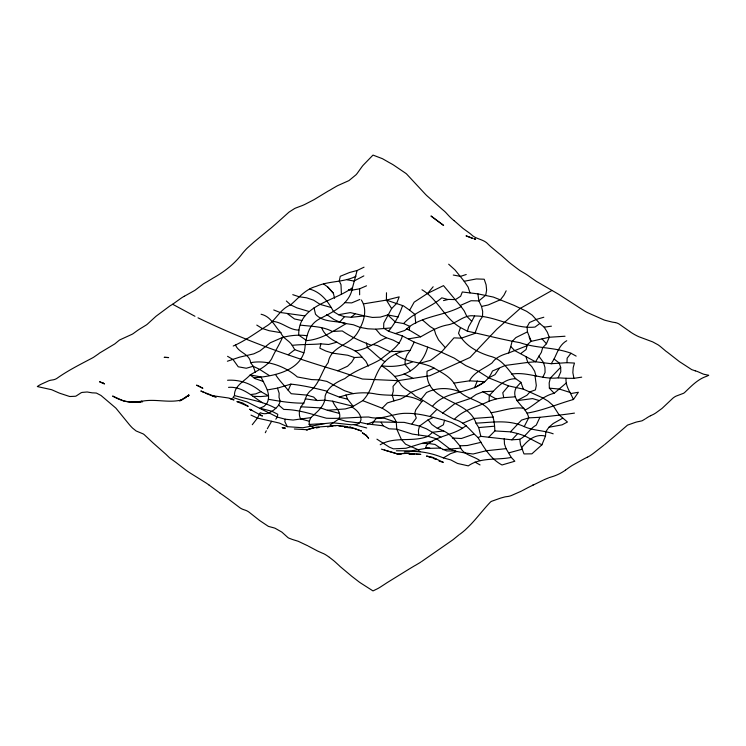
<?xml version="1.0" encoding="UTF-8"?>
<svg xmlns="http://www.w3.org/2000/svg" width="746" height="746" viewBox="0 0 746 746"><rect width="100%" height="100%" fill="white"/><g stroke="black" fill="none" stroke-linecap="round" stroke-linejoin="round"><path stroke-width="1.12" d="M574.448 413.107C562.997 414.813 551.415 416.026 539.918 417.303L536.243 425.145C529.632 428.605 526.545 435.925 519.766 439.291L520.484 444.607L523.99 453.932L531.907 453.829L541.913 444.793L545.494 436.102L545.876 431.561L548.944 427.253L562.074 424.847L567.445 422.012L559.043 414.832L553.075 405.479L548.291 401.292L542.482 397.767L523.366 389.142L508.548 385.878L488.686 377.84L478.167 371.182L465.765 365.596L454.221 358.127L441.352 352.196L414.244 342.116L402.411 335.924L388.545 331.243L383.64 328.091L383.789 323.074L391.622 308.564L386.4 300.106L386.493 292.758M312.938 426.637L310.364 426.162L309.142 424.455L309.292 421.257L300.545 418.851C297.924 413.545 299.715 407.157 303.827 403.148C305.282 398.979 306.522 394.606 309.711 391.37C319.558 384.218 321.153 371.788 328.212 362.584C330.543 346.48 349.79 345.258 357.297 333.117C363.246 323.4 368.235 310.597 361.372 300.013M364.048 267.18L357.129 270.49L352.504 287.648C333.443 302.009 298.111 304.89 298.708 335.103L306.681 340.624C321.685 339.383 333.621 330.898 346.172 323.596L353.371 324.771L360.141 327.41L367.909 328.8L375.825 329.182L390.494 327.988M352.504 287.648C349.669 304.219 333.686 311.52 320.472 318.402C309.077 323.988 307.128 333.994 305.161 345.053C304.415 370.296 274.155 376.441 253.901 377.737M414.244 342.116L410.132 350.35C399.035 350.797 388.051 356.672 381.523 365.726C389.468 370.669 396.294 377.047 401.152 385.067C405.087 389.822 411.26 391.519 415.373 396.079C428.819 403.204 440.597 412.706 454.323 419.355C463.816 409.274 477.3 407.111 489.106 401.143L489.273 395.594C496.491 387.892 504.072 378.66 515.682 378.716L520.904 382.325L523.366 389.142M432.652 406.104C448.318 387.025 482.047 396.033 492.444 371.023L505.21 365.456L527.758 362.425L535.525 361.782L551.257 363.722L566.979 362.677L567.128 358.183L570.97 353.25L576.154 356.112M275.815 419.187L277.335 417.089L277.764 414.272L271.796 411.233L259.878 408.211L263.963 406.402L266.807 403.595C271.973 394.149 264.597 385.328 261.035 376.926L250.152 374.968C244.511 381.215 233.946 385.868 234.477 395.576L232.957 397.525L247.122 402.001L277.335 417.089L285.242 419.215L293.057 420.035L310.812 417.657C317.003 411.848 325.657 405.665 325.097 396.079C327.634 386.95 336.744 381.952 344.894 378.567C355.609 369.755 368.962 366.379 380.684 359.339C388.722 352.438 399.399 346.825 402.411 335.924M454.323 419.355C464.889 421.863 470.521 431.085 478.074 437.613L480.816 436.326L488.695 437.24L494.859 430.946C494.449 420.101 493.246 410.72 482.774 404.472C473.98 398.746 462.203 397.18 456.272 387.594C452.542 377.737 442.574 373.131 434.107 368.104C421.947 361.316 406.719 363.395 395.604 354.191M543.825 317.236L536.588 319.344L529.473 322.533L527.086 326.935L527.431 331.858L515.878 337.593L512.036 341.603L510.777 346.498L514.693 350.592L535.525 361.782L541.372 352.354L542.622 347.804L546.464 343.747L549.252 337.248L547.368 332.259L544.179 327.177L539.778 323.54L534.994 327.065C513.854 329.294 495.549 315.745 474.605 315.968C464.45 314.122 457.559 322.981 448.346 324.79C438.07 326.422 429.537 331.97 420.604 336.828L409.274 330.058L409.759 326.356C425.397 315.726 444.747 315.371 461.112 306.662L464.226 310.905L466.791 316.313L471.752 321.284L468.628 326.748L467.388 331.205C484.863 334.926 502.217 339.551 519.85 342.647C536.411 348.503 554.623 347.095 570.97 353.25M285.242 419.215L284.823 421.621L287.313 426.675L302.885 427.747L325.023 423.532L332.548 422.74L351.291 424.782L357.465 424.241L359.917 422.348L361.027 419.83C361.083 414.161 356.504 409.787 351.981 407.036L345.267 408.939L327.354 410.253L320.584 407.903L300.983 406.784M361.978 357.082C355.805 348.569 345.062 347.655 336.894 342.19L328.65 344.484L320.892 343.85L319.838 348.195L325.806 351.012L332.576 353.138L347.729 355.245L354.509 357.53L361.978 357.082L365.81 361.204L368.375 366.09M267.394 389.934L277.475 388.125L279.163 393.263L279.013 397.292L280.244 401.423L278.724 405.097L283.788 409.442C298.633 409.489 312.322 414.403 326.394 418.208C340.549 418.907 354.555 417.107 368.673 417.014C381.635 420.697 393.767 412.911 406.747 413.331C419.69 413.247 432.12 417.061 444.513 420.296L443.404 424.782L437.305 428.316L431.85 424.521L428.12 419.83L419.522 426.078L418.413 430.507L418.655 434.983L428.027 436.307L436.811 438.928L450.248 449.26L456.934 451.517L464.879 452.934L473.095 454.006L486.271 450.743L506.058 448.654L511.271 457.438L514.833 461.233L502.002 464.972C490.896 459.098 484.219 448.085 478.074 437.613M388.545 331.243C394.895 323.466 399.418 315.101 402.57 305.552M453.978 383.118L469.411 380.852C474.363 371.769 484.275 368.673 492.118 362.873C495.857 357.185 502.478 354.807 508.716 352.942L510.777 346.498M421.966 289.765C437.706 299.062 444.411 318.281 460.469 327.522L458.52 333.266C464.562 345.351 477.375 352.28 489.814 356.14C501.993 358.863 508.418 369.839 515.682 378.716M372.347 424.427L373.27 421.9L376.506 418.254L384.414 418.264L396.257 422.311L404.164 422.367L419.522 426.078L426.507 428.857L440.849 437.296M427.71 347.104C423.597 362.519 411.046 374.455 394.811 376.348M455.34 450.966L446.798 450.938L440.429 448.076L425.705 448.43L426.367 445.362C437.65 434.965 454.734 435.403 466.147 425.518M477.309 380.964L474.484 387.855L484.816 381.691L469.411 380.852M330.096 424.931L338.721 419.112L339.831 416.417C340.083 410.365 334.525 406.57 332.707 401.199L324.948 400.182L317.125 400.527L305.347 398.849M309.292 421.257L310.812 417.657M317.125 400.527L313.646 397.049L306.867 395.11L291.22 393.72L288.226 390.354L290.884 384.125C303.258 385.412 315.25 388.237 327.242 391.249M511.57 374.119C527.319 371.433 542.389 379.826 558.195 377.858L560.796 371.76L560.666 367.312L559.164 362.966L554.082 359.022C557.448 352.243 559.575 344.792 566.736 340.717M542.883 377.215L545.074 372.422L544.944 367.442L543.442 362.407L538.789 356.103M506.161 290.819L503.951 295.202L500.454 299.715L488.173 304.983L481.515 306.447L478.876 300.89L477.897 293.868L462.315 291.984L460.627 296.274L455.433 299.594L448.505 299.407L443.525 300.591M265.296 432.727L266.303 430.75M267.32 428.764L271.628 421.285L279.405 423.085L287.313 426.675M434.107 368.104L427.076 371.2C424.707 402.654 467.938 398.345 476.004 423.15C492.267 422.423 508.632 419.317 524.214 426.6L528.7 417.872C526.844 406.542 509.928 400.994 516.073 387.752L520.904 382.325M471.752 321.284L474.605 315.968M411.997 423.896L416.287 418.012L414.655 413.685L415.764 409.843L422.572 400.49M415.736 323.13L414.851 314.327L409.666 310.224L414.17 302.149L427.672 293.355L443.506 285.625L461.112 306.662M551.257 363.722L554.082 359.022M354.509 357.53L351.664 362.211L347.58 366.202L337.733 370.781C289.877 356.607 242.935 339.626 198.007 317.824M306.83 335.7C298.67 334.6 290.38 335.383 282.445 337.472C279.302 344.876 274.798 351.608 271.563 358.994C266.639 366.771 257.659 370.258 250.152 374.968L255.123 378.66L263.599 381.532M499.233 368.393L495.018 374.632L488.686 377.84M410.132 350.35L407.018 354.937L405.218 359.665L404.985 364.533L410.468 370.837M527.114 413.125C543.209 410.44 557.784 403.903 573.45 399.483L578.383 392.256L570.625 393.59C567.967 388.899 565.533 383.826 566.018 378.269L558.195 377.858M481.515 306.447L482.671 311.399L482.522 316.528L479.669 320.752L474.866 333.443L461.354 338.162L453.96 337.863L441.352 352.196L430.61 360.327L420.203 363.143M252.269 424.716L257.426 418.096L260.223 412.725C267.376 416.072 274.425 410.384 278.724 405.097M233.228 346.023C245.704 340.577 256.568 332.324 267.954 325.191C276.3 319.26 280.599 308.769 290.632 304.872C298.661 297.962 305.496 289.084 316.341 286.305C329.051 280.729 343.608 282.566 356.001 276.244M420.828 399.651L426.507 392.545C436.82 387.398 449.316 387.351 459.853 391.883M427.672 293.355L433.156 286.762M508.548 385.878L502.785 392.76L503.737 397.646L515.262 396.825M552.012 290.436L520.326 308.34L496.864 329.163L470.045 357.455L429.827 375.76L397.982 380.656L393.03 386.353L393.301 391.016L392.191 395.277L393.981 400.872L400.565 399.054L406.3 396.042L410.99 392.256L429.929 385.057M494.859 430.946L510.46 431.841L521.547 420.101L528.7 417.872L539.918 417.303M326.627 314.486L334.04 319.568L339.663 322.076L344.493 316.705L351.273 317.292L364.505 315.894L372.422 317.442L380.236 317.134L387.724 314.924L398.355 316.985M488.695 437.24L511.887 439.832L517.743 433.566L524.363 435.72L541.913 444.793M436.718 409.619L430.013 416.343M560.666 367.312L550.38 378.073L549.177 382.894L549.364 388.134L554.157 393.291L566.205 383.043M521.78 447.581C527.655 440.354 535.348 433.454 545.494 436.102M391.622 308.564L396.611 303.473L399.194 296.852L386.4 300.106L363.433 303.892M351.981 407.036L362.752 400.658L382.194 408.211L387.388 402.915L393.981 400.872M387.724 314.924L395.501 322.141L403.614 323.559C414.067 311.959 430.144 308.014 441.791 297.831L447.926 299.51M362.752 400.658C372.226 391.109 373.587 376.543 381.523 365.726C391.948 367.358 402.784 365.96 412.501 361.829M525.184 410.048C535.33 404.864 542.743 395.865 554.157 393.291M187.405 396.406L188.813 395.11L180.392 400.481L181.782 399.921C168.204 403.4 154.17 398.243 140.696 401.553L142.104 401.255L130.97 402.392L142.57 401.814M351.273 317.292L355.273 313.646M548.944 427.253L553.224 423.504L562.661 418.198M403.614 323.559L409.759 326.356L404.78 330.469L395.324 333.565M604.82 444.495L618.294 433.109A40.256 23.247 -60 0 1 619.357 432.186L627.517 425.127L635.685 422.255A44.956 25.951 -60 0 1 638.874 421.527L642.064 420.8L645.253 418.935M604.111 445.045L594.18 452.766A43.399 25.056 -60 0 1 587.438 457.223M288.292 354.704L294.773 349.697L303.948 352.867M520.839 353.511L526.079 349.548L527.329 344.745L531.171 341.146L527.431 331.858M442.49 413.172L454.762 403.717L470.372 398.476L476.246 394.429L482.96 391.79L492.985 391.184M459.032 534.817L454.78 538.276A30.129 17.391 -60 0 1 451.582 540.719L421.798 561.421M404.257 452.076C417.527 450.192 431.132 452.757 443.404 457.913L450.463 453.671L456.934 451.517M565.449 470.129L569.347 467.332A62.505 36.088 -60 0 1 572.191 465.448L584.249 458.753A66.525 38.41 -60 0 1 585.312 458.203L587.438 457.139M645.961 418.459L647.388 417.527A33.84 19.536 -60 0 1 650.577 415.718M408.668 569.319L414.338 565.916A62.104 35.855 -60 0 0 415.764 565.132L419.672 562.81A52.574 30.353 -60 0 0 420.735 562.13L421.089 561.897M408.314 569.552L386.68 582.924A66.525 38.41 -60 0 1 385.617 583.642L380.647 586.878A46.56 26.884 -60 0 1 377.448 588.753L373 590.916L361.334 583.456A63.969 36.927 60 0 1 359.208 582.029L351.403 575.996A36.069 20.823 60 0 0 350.34 575.082L340.055 566.466A32.899 18.995 60 0 0 338.992 565.412L334.74 561.542A47.287 27.304 60 0 0 333.322 560.358L329.406 557.327M186.024 396.9L188.831 395.455L187.442 396.089M522.172 490.7L527.487 487.884A66.832 38.587 -60 0 0 528.56 487.315L543.097 480.238M521.463 491.092L511.532 495.465A28.796 16.626 -60 0 1 507.979 496.463L505.853 496.743A33.542 19.368 -60 0 0 504.79 496.939L500.892 498.011A70.245 40.554 -60 0 0 499.466 498.496L491.67 501.265A9.297 5.371 -60 0 0 490.598 501.909C482.186 510.637 475.118 520.736 466.129 529.035A17.783 10.267 -60 0 1 465.066 530.07L462.585 532.159A61.853 35.705 -60 0 1 459.741 534.313M186.006 397.515L179.693 401.04M543.806 479.837L548.776 477.794M184.346 296.246L194.986 290.297L203.145 284.058A23.359 13.484 -60 0 1 204.208 283.377L206.334 282.165A60.547 34.959 -60 0 0 207.397 281.559L211.659 278.976A50.551 29.187 -60 0 0 212.722 278.286C223.968 272.057 234.365 264.112 242.161 253.78A70.945 40.955 -60 0 1 244.287 251.253L245.714 249.658A32.003 18.482 -60 0 1 247.131 248.194L253.864 242.152A64.044 36.983 -60 0 1 255.291 240.977L268.765 229.861A58.067 33.523 -60 0 0 272.318 226.971L274.444 225.124A57.535 33.216 -60 0 1 275.507 224.229L288.982 212.134L294.297 208.731A20.142 11.628 -60 0 1 295.36 208.162L299.985 206.409A59.894 34.577 -60 0 0 304.946 204.367L313.46 199.965A65.322 37.71 -60 0 0 314.877 199.154L328.343 190.976A34.978 20.198 -60 0 0 331.895 188.952L336.856 186.071A60.631 35.006 -60 0 0 337.919 185.53L348.941 180.607L356.019 174.788A14.622 8.439 -60 0 0 357.092 173.52L362.043 166.619A29.849 17.233 -60 0 1 363.115 165.286L373 155.084L382.409 158.674L388.088 161.919A46.066 26.595 60 0 0 389.151 162.535L391.277 163.691A38.932 22.473 60 0 1 394.83 165.901L405.47 173.119A15.48 8.933 60 0 1 406.542 173.939L425.332 194.174A27.714 16.002 60 0 0 428.53 197.158L442.714 209.766A22.716 13.111 60 0 1 445.912 212.647L448.402 215.342A35.883 20.72 60 0 0 454.062 220.639M399.25 343.319L393.282 340.157L386.503 337.751C376.003 342.144 366.79 349.426 355.255 350.928M462.613 423.308L474.139 418.413L493.395 417.023M650.577 415.727L653.067 414.552A24.562 14.183 -60 0 0 656.256 412.631L661.217 409.013A24.189 13.969 -60 0 0 662.28 408.193L672.911 398.168A14.678 8.467 -60 0 1 676.109 396.107L683.569 393.282A10.239 5.912 -60 0 0 684.642 392.499C691.225 386.26 697.752 379.192 706.611 376.301A29.085 16.794 -60 0 0 707.394 375.937L708.7 375.285L704.131 374.315A22.24 12.841 60 0 1 703.058 373.988L698.461 371.956A29.504 17.037 60 0 0 695.263 370.846M363.852 275.889L353.996 281.046L347.114 279.806M428.12 419.83L433.342 417.415M511.271 457.438C497.116 460.319 480.666 457.018 468.301 465.877L457.494 463.434L450.752 459.89L443.404 457.913M532.457 485.31L533.166 484.984M460.403 305.431L471.062 300.731L478.876 300.89L485.758 295.183L486.616 290.035L486.094 284.804L484.21 279.218L476.312 278.948L464.199 281.279L455.041 269.987L448.663 264.196M348.438 289.83L351.842 290.185L359.6 288.823L366.528 285.811M252.987 396.303L260.652 396.574L268.476 395.884L260.941 391.678L255.738 393.879L250.684 394.55M380.19 444.756C394.979 436.046 412.519 442.583 428.027 436.307L432.736 432.223L443.674 430.946C450.36 434.163 455.153 440.168 459.806 445.828C462.287 454.929 473.449 455.787 480.042 460.674M359.842 299.472L351.683 302.895L344.913 302.652M508.716 352.942L527.058 345.715M282.445 337.472L270.322 342.759L259.925 350.937L253.771 353.865L239.625 357.138L227.39 361.232M359.917 422.348L367.442 423.98L373.27 421.9L396.257 422.311L396.788 429.183L401.385 439.431L405.572 444.187L418.002 449.642L419.905 451.684M549.485 477.543L553.392 476.293A53.115 30.661 -60 0 0 556.581 475.09A51.931 29.98 -60 0 0 565.449 470.176M442.882 449.67L460.758 448.104M466.231 274.5L460.524 276.374L453.279 275.041M326.608 392.107L339.355 397.114C351.124 392.983 364.197 391.51 376.45 394.112C391.622 396.555 408.249 393.123 421.938 401.628M290.884 384.125L277.475 388.125M489.106 401.143L496.165 398.933L503.737 397.646M473.691 434.2L461.373 438.508L452.3 438.014M314.719 427.505L311.875 428.325L316.136 427.188L333.154 425.854L327.485 426.926M481.245 442.266L467.406 445.502L459.806 445.828M313.301 427.924L307.622 429.537L313.292 428.092M508.977 452.822L522.564 449.129M357.129 270.49L349.613 272.476L340.269 276.29L339.262 281.028L340.997 284.636L341.407 294.036M565.02 336.241L549.252 337.248L530.816 341.426L529.147 336.968M491.101 412.725C502.142 411.158 512.838 406.607 524.084 408.304M306.382 430.041L307.8 429.761L294.344 429.006M432.12 441.324L423.775 442.807L405.983 448.271L393.384 448.85L389.198 447.078L376.926 439.17M309.674 289.075C321.06 292.152 328.315 301.701 333.555 311.66L338.525 314.7L350.35 312.611L364.505 315.894M261.091 314.243C271.134 316.556 274.481 326.086 280.841 332.679C282.79 338.479 289.14 340.307 292.208 345.351C301.692 344.242 311.287 344.736 320.892 343.85M408.78 338.805L420.604 336.828M316.127 427.896L318.971 427.439L316.136 427.523M425.705 448.43L411.288 450.854L396.387 450.77M566.018 378.269L573.935 378.343L581.693 377.15M544.179 327.177L551.415 326.17M235.577 345.053C238.515 352.923 249.742 353.669 250.637 362.677C266.919 359.637 285.056 366.211 297.318 376.954L311.576 379.583L319.484 379.891L326.869 381.402L344.475 390.69L353.278 393.608M133.655 402.29L132.387 402.448L135.073 402.122M476.004 423.15L478.718 427.57L493.908 426.246M511.887 439.832L519.766 439.291M309.142 424.455L325.023 423.532M402.225 351.245L389.962 351.599L377.495 345.631L372.636 344.428M303.827 403.148C291.91 403.288 280.039 401.357 268.327 399.25M422.143 443.488L428.605 443.478L434.974 444.43L440.429 448.076M336.008 425.677L333.164 425.593L338.833 425.528L347.328 426.637L341.677 426.432M285.159 427.747L282.314 427.561L285.121 428.558L282.296 427.542L283.713 427.971M397.982 380.656L362.453 379.033L337.733 370.781M273.726 309.963L280.011 312.443L304.741 315.866M566.979 362.677L574.457 363.06L573.208 367.573L572.853 372.655L573.935 378.343M227.567 380.255C239.96 379.472 251.542 383.714 260.941 391.678M414.244 454.118L409.778 454.239L415.363 453.848L420.809 454.389L416.082 454.258M425.49 447.628L429.743 448.001M228.528 387.351C242.04 386.297 251.822 396.014 262.378 402.681M300.377 325.107C311.063 326.478 322.524 326.189 332.24 331.448L342.283 330.954C351.553 337.248 360.84 341.23 371.349 345.277M549.364 388.134L559.528 389.104L570.112 392.443M367.442 423.98L383.071 425.77L389.048 428.819L396.788 429.183L412.407 434.088L418.655 434.983M338.843 426.078L340.736 426.311M298.857 330.086C289.262 330.114 282.37 322.095 272.747 321.358M359.497 422.991L346.247 421.35L338.721 419.112M477.897 293.868L493.358 297.076L513.938 305.31L526.713 311.371L532.187 315.148L539.778 323.54M280.841 332.679L269.166 330.711L262.135 328.426L256.773 325.079M234.477 395.576C248.362 399.399 263.217 401.283 275.88 408.435M271.628 421.285L257.426 418.096L250.992 415.112M615.459 322.598L613.324 322.272A43.958 25.383 60 0 1 612.261 322.095L605.165 320.323A48.677 28.106 60 0 1 604.101 319.978L587.438 312.593A36.47 21.056 60 0 1 584.239 310.802L579.278 307.613A60.174 34.736 60 0 1 577.152 306.224L559.416 294.791A62.561 36.116 60 0 0 558.353 294.12L536.71 281.568A35.92 20.739 60 0 1 535.647 280.888L527.487 275.153A49.982 28.861 60 0 0 524.652 273.344L520.037 270.63A26.828 15.489 60 0 1 518.974 269.884L511.532 264.252A61.582 35.556 60 0 1 508.688 261.93L502.655 256.549A52.779 30.474 60 0 0 499.111 253.621L491.306 247.131A49.534 28.6 60 0 1 488.117 244.175C483.678 238.99 475.762 239.41 471.118 234.403A40.144 23.173 60 0 0 467.891 231.941L463.294 228.63A22.483 12.98 60 0 1 462.222 227.726L454.072 220.611M301.897 320.528L294.511 318.971L287.564 313.796M231.213 399.287L234.048 399.884L228.388 397.972L212.843 395.762L214.223 396.266L200.805 390.979L204.339 392.685M429.202 457.018L431.99 457.624L426.488 456.039L432.811 457.373L443.32 462.343L439.077 461.131M332.707 401.199L353.212 406.328L347.571 399.185L345.939 394.951M339.663 322.076L346.172 323.596C335.952 320.388 323.298 322.897 315.502 314.206L314.019 307.8M510.46 431.841L517.743 433.566M366.715 427.962L353.744 424.642M695.263 370.837L691.719 369.624L681.434 362.92A26.185 15.116 60 0 1 677.881 360.43L667.241 352.121A17.671 10.202 60 0 1 666.178 351.413L661.217 347.235A27.07 15.629 60 0 0 658.019 344.792L652.703 341.892L638.865 336.735A53.74 31.024 60 0 1 635.676 335.159L635.322 334.973A53.302 30.773 60 0 1 629.633 331.448M339.355 397.114L347.571 399.185M327.354 410.253L339.57 413.433M330.991 307.445L320.174 304.415L313.646 300.2L306.615 297.813L299.062 296.749L292.768 294.661M205.765 393.338L216.088 397.385M539.423 400.611L532.56 398.588L516.913 400.677L526.956 395.259L530.024 391.855L535.395 389.906L536.309 385.486L535.059 375.975M308.825 311.436L296.927 307.884L290.632 304.872L286.361 300.992M384.246 450.034L397.003 453.717L409.461 453.298L396.993 453.782L381.402 449.148M553.178 433.808C543.797 430.274 533.437 430.796 524.214 426.6M444.513 420.296L451.498 422.488L462.595 428.288M386.4 300.106L403.521 305.888L409.666 310.224M338.525 314.7L344.493 316.705M292.88 539.628L298.204 541.27L307.417 545.634M292.171 539.377L288.982 538.192A9.428 5.446 60 0 1 287.919 537.568L281.895 532.131L275.143 528.28A16.067 9.278 60 0 0 274.08 527.907L268.401 526.378L260.606 521.165A22.576 13.036 60 0 1 259.543 520.428L248.894 512.036A17.111 9.875 60 0 0 245.704 510.329L243.224 509.49A18.118 10.463 60 0 1 240.025 507.849L229.74 500.062A65.751 37.962 60 0 1 228.677 499.251L222.653 494.98A51.922 29.98 60 0 1 220.163 493.237M406.477 329.051L409.274 330.058M229.805 398.345L232.64 399.399L231.223 398.858M251.803 410.151L250.376 409.563L262.415 416.035L259.58 414.515M472.722 238.422L466.017 235.829L472.722 238.282M437.305 428.316L443.674 430.946M103.088 383.118L99.544 381.747L104.505 383.938L103.088 383.118L103.797 383.519M496.165 398.933L482.96 391.79M404.136 373.923L412.78 378.222M432.876 458.063L435.412 459.331M386.503 337.751L380.544 334.721L375.825 329.182M251.094 409.88L249.668 409.153L251.076 410.132M308.126 546.007L316.295 550.324A63.718 36.787 60 0 1 317.358 550.921L322.319 553.131A20.935 12.085 60 0 1 324.1 553.905L324.808 554.278A40.834 23.574 60 0 1 329.406 557.346M194.967 316.285L172.634 304.256M460.469 327.522L467.388 331.205M269.045 375.378L259.431 369.279L253.211 366.277L250.637 362.677M384.871 361.633C378.343 358.033 373.55 352.037 367.452 347.655L366.407 342.983M336.894 342.19C330.627 339.132 324.268 334.702 321.759 327.914M474.96 462.063L480.051 464.935M227.567 356.318L233.069 359.553L238.235 366.78L246.283 368.244L253.211 366.277L255.346 372.207M382.194 408.211C387.873 411.596 394.28 415.597 396.257 422.311M435.589 458.771L436.289 459.228M629.643 331.42L619.012 323.969A17.876 10.323 60 0 0 615.45 322.589M323.633 283.965L327.914 287.135L333.359 293.197L334.581 298.279M209.169 485.133L220.163 493.237M422.525 320.025L430.106 326.543L434.172 329.042L435.673 334.18L438.508 339.878L445.064 347.366M333.359 293.197L327.914 287.135M288.226 390.354C283.965 384.983 279.004 380.264 275.442 374.427M542.016 338.889L546.464 343.747M464.199 281.279L468.115 287.07L469.999 292.889M292.208 345.351L294.773 349.697M381.178 422.292L383.071 425.77M570.625 393.59L573.45 399.483M506.058 448.654L504.464 443.982L504.231 438.713M526.023 356.896L527.758 362.425L531.823 366.65L534.658 371.21L536.02 376.18M478.718 427.57L480.816 436.326M359.6 288.823L359.637 294.81M209.169 485.142A53.367 30.81 60 0 0 205.98 482.904L189.661 472.703A56.864 32.833 60 0 1 185.409 469.738L175.832 462.352A42.886 24.758 60 0 0 174.769 461.587L170.153 458.286A20.179 11.656 60 0 1 169.09 457.354L166.955 455.293A67.205 38.801 60 0 0 165.892 454.258L153.126 442.984A24.245 13.997 60 0 1 152.063 441.996L144.248 434.666A11.078 6.397 60 0 0 143.185 433.902L136.136 430.974L132.546 428.092A37.113 21.429 60 0 1 129.366 424.651L115.891 408.127L100.99 395.464L96.374 393.058L93.185 392.872A16.048 9.269 60 0 1 92.122 392.834L87.142 391.986L82.181 392.415A18.156 10.481 60 0 0 81.118 392.76L76.167 395.995A9.027 5.213 60 0 1 75.104 396.275L70.488 396.49A11.237 6.49 60 0 1 69.415 396.424L61.62 393.86A44.48 25.681 60 0 1 58.421 392.704L51.688 389.72L37.3 386.549A27.779 16.039 -60 0 1 42.112 383.798L47.791 381.225A17.391 10.043 -60 0 1 50.625 380.246L53.46 379.779A16.748 9.67 -60 0 0 56.649 378.558C67.933 370.482 80.372 364.318 92.485 357.912A22.007 12.71 -60 0 1 93.548 357.306L98.519 353.884A21.867 12.626 -60 0 1 99.582 353.035L114.819 343.887L118.726 340.661A12.421 7.171 -60 0 1 119.789 339.896L132.201 334.217A17.102 9.875 -60 0 0 133.264 333.565L135.753 331.756A60.407 34.875 -60 0 1 141.787 327.755L146.384 324.93A19.928 11.507 -60 0 0 147.456 324.1L155.97 316.295L170.153 305.748A47.446 27.388 -60 0 0 172.997 304.023L180.793 298.419A35.062 20.245 -60 0 1 184.346 296.227M188.813 395.11L187.405 396.331L188.803 395.128M132.201 402.327L123.873 401.059L112.618 396.042C121.029 401.115 130.914 403.53 140.677 401.814L132.201 402.327M409.768 454.211L409.06 454.37L413.946 453.941L409.768 454.211M350.2 427.085L344.512 427.188L354.443 428.437L361.521 431.057L350.2 427.085M401.264 453.848L396.993 453.782L401.264 453.848M168.568 357.567L164.316 357.325L168.568 357.567M239.736 402.206L236.902 401.572L248.231 406.356L242.581 402.952L239.736 402.206M475.556 239.177L474.139 238.804L475.556 239.177M197.942 385.607L196.506 385.169L202.875 388.302L197.942 385.607M363.684 433.594L362.267 432.736L366.51 435.776L363.684 433.594M442.191 224.369L430.964 215.986L443.618 225.432L442.266 224.406M366.51 435.608L365.81 435.03L368.627 438.368L366.51 435.608"/></g></svg>
